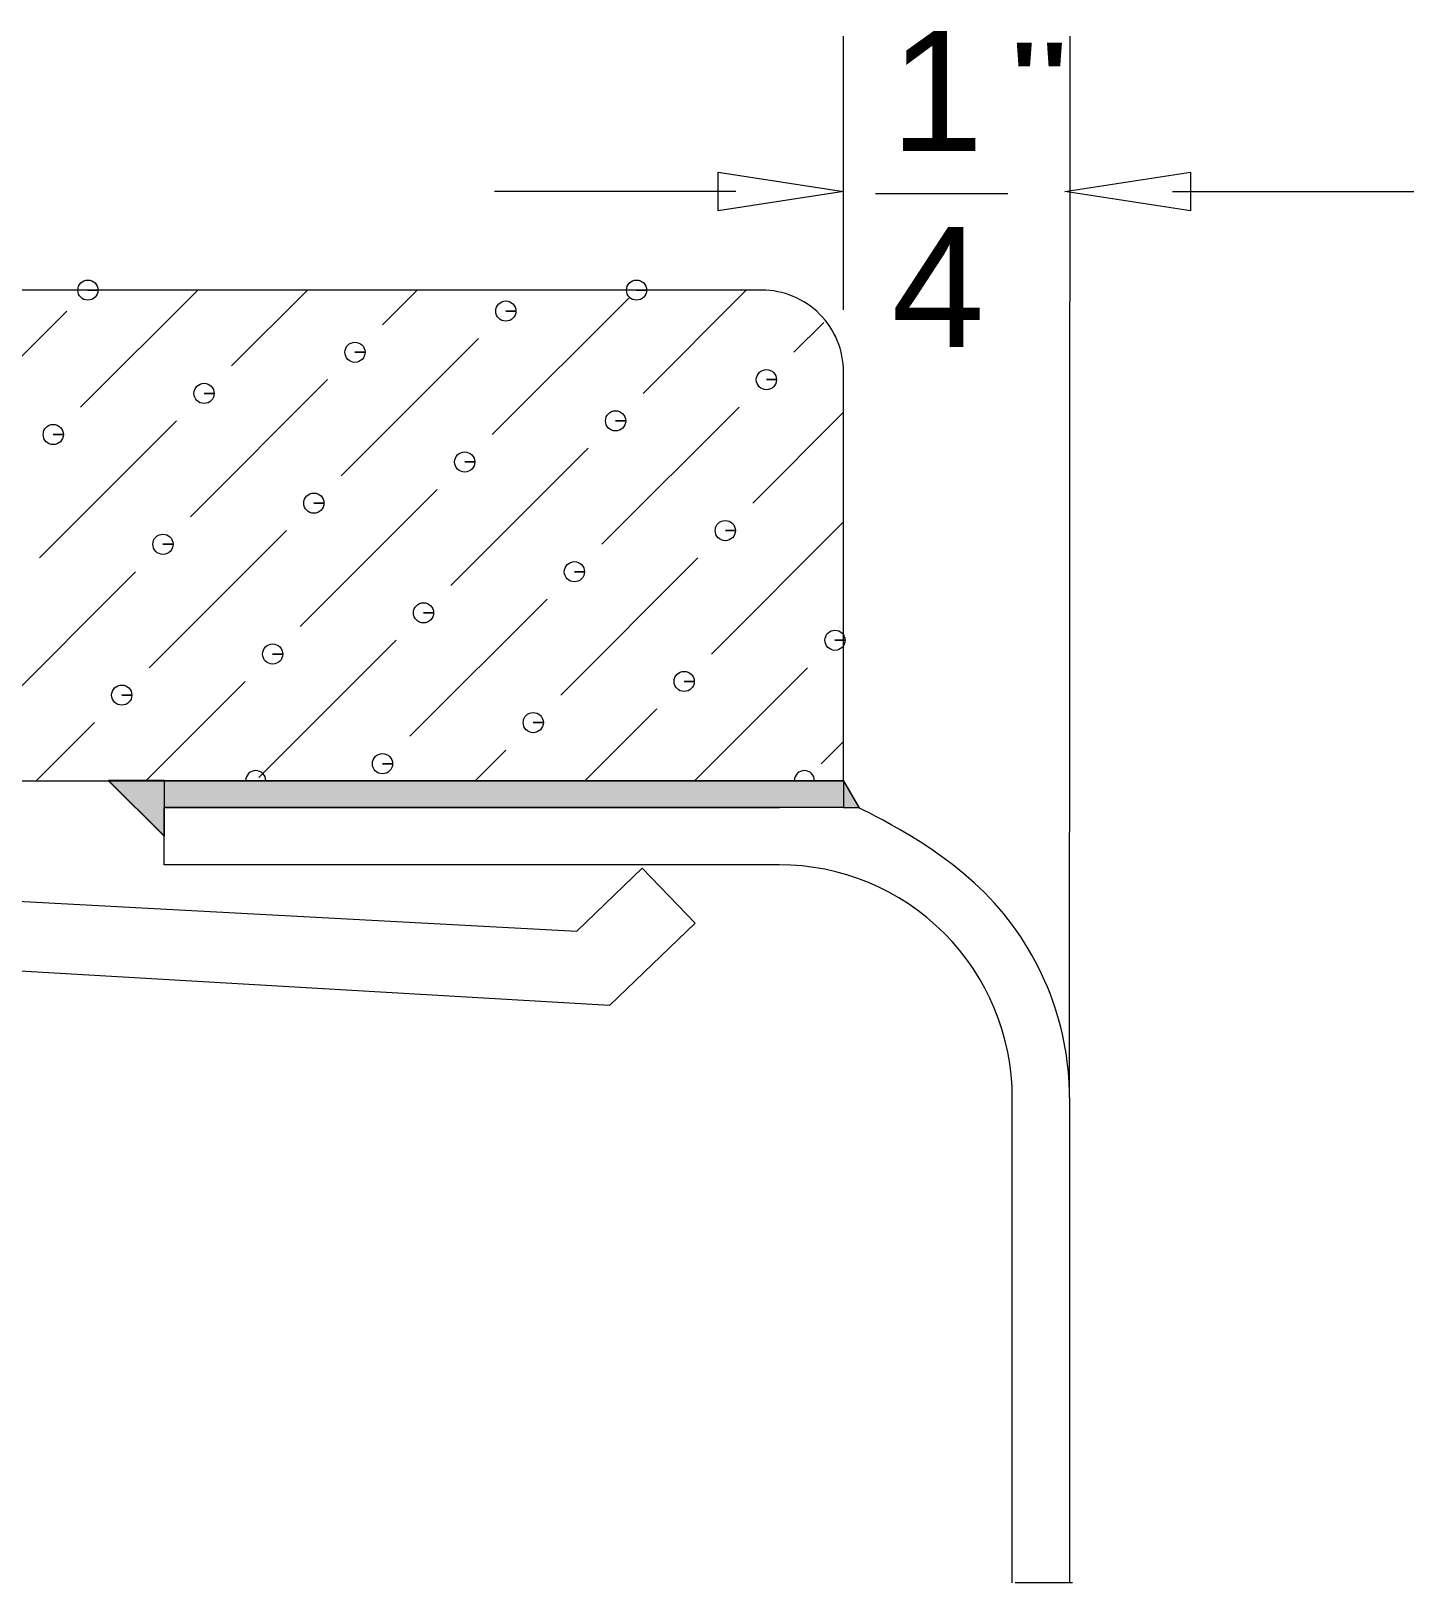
# Model space of a CAD drawing. Header units: millimetres. Extents: x 6405 to 7043, y 327 to 1007.
# Drawn here: x 6874.12 to 6891.93, y 727.92 to 747.9 of the extents above; entities that cross this region are included whole.
import ezdxf

# ---------------------------------------------------------------- set-up
doc = ezdxf.new("R2010")
doc.units = ezdxf.units.MM
doc.layers.add('layer 1', color=7, linetype='Continuous')
doc.styles.add('0', font='arial.ttf', dxfattribs={"height": 1})

msp = doc.modelspace()

# ---------------------------------------------------------------- hatches: boundary and pattern name
at = {"layer": 'layer 1', "lineweight": 9}
h = msp.add_hatch(color=1, dxfattribs=at)
edge = h.paths.add_edge_path()
edge.add_spline(control_points=[(6875.838, 737.537), (6875.839, 737.537), (6875.839, 737.536), (6875.839, 737.536), (6875.839, 737.536), (6875.839, 738.224), (6875.839, 738.25)], knot_values=[0.509482, 0.509482, 0.509482, 0.509482, 0.514209, 0.514209, 0.514209, 1.004727, 1.004727, 1.004727, 1.004727], degree=3, periodic=0)
edge.add_spline(control_points=[(6875.839, 738.25), (6875.602, 738.25), (6875.362, 738.25), (6875.121, 738.25)], knot_values=[0.589702, 0.589702, 0.589702, 0.589702, 0.609025, 0.609025, 0.609025, 0.609025], degree=3, periodic=0)
edge.add_spline(control_points=[(6875.121, 738.25), (6875.147, 738.224), (6875.813, 737.563), (6875.838, 737.537)], knot_values=[0.004727, 0.004727, 0.004727, 0.004727, 0.245259, 0.245259, 0.245259, 0.245259], degree=3, periodic=0)
edge.add_spline(control_points=[(6875.838, 737.537), (6875.838, 737.72), (6875.838, 737.902), (6875.838, 737.902)], knot_values=[0.502295, 0.502295, 0.502295, 0.502295, 1, 1, 1, 1], degree=3, periodic=0)
edge.add_spline(control_points=[(6884.583, 737.905), (6884.583, 737.905), (6875.839, 737.905), (6875.839, 737.905)], knot_values=[0.5, 0.5, 0.5, 0.5, 1, 1, 1, 1], degree=3, periodic=0)
edge = h.paths.add_edge_path()
edge.add_spline(control_points=[(6884.785, 737.905), (6884.769, 737.932), (6884.598, 738.223), (6884.583, 738.248)], knot_values=[0.041296, 0.041296, 0.041296, 0.041296, 0.955207, 0.955207, 0.955207, 0.955207], degree=3, periodic=0)
edge.add_spline(control_points=[(6884.583, 738.248), (6884.583, 738.234), (6884.583, 738.165), (6884.583, 738.091)], knot_values=[0.131591, 0.131591, 0.131591, 0.131591, 0.237552, 0.237552, 0.237552, 0.237552], degree=3, periodic=0)
edge.add_spline(control_points=[(6884.583, 738.091), (6884.583, 738.076), (6884.583, 738.06), (6884.583, 738.045)], knot_values=[0.10896, 0.10896, 0.10896, 0.10896, 0.131591, 0.131591, 0.131591, 0.131591], degree=3, periodic=0)
edge.add_spline(control_points=[(6884.583, 738.045), (6884.583, 737.97), (6884.583, 737.905), (6884.583, 737.905), (6884.583, 737.905), (6884.583, 737.905), (6884.583, 737.905)], knot_values=[0.99999, 0.99999, 0.99999, 0.99999, 1.10895, 1.10895, 1.10895, 1.10896, 1.10896, 1.10896, 1.10896], degree=3, periodic=0)
edge.add_spline(control_points=[(6884.583, 737.905), (6884.583, 737.905), (6884.764, 737.905), (6884.785, 737.905)], knot_values=[0.528818, 0.528818, 0.528818, 0.528818, 0.99999, 0.99999, 0.99999, 0.99999], degree=3, periodic=0)
h = msp.add_hatch(color=1, dxfattribs=at)
edge = h.paths.add_edge_path()
edge.add_spline(control_points=[(6884.583, 738.091), (6884.583, 738.165), (6884.583, 738.234), (6884.583, 738.248)], knot_values=[0.131591, 0.131591, 0.131591, 0.131591, 0.237552, 0.237552, 0.237552, 0.237552], degree=3, periodic=0)
edge.add_spline(control_points=[(6884.583, 738.248), (6884.583, 738.249), (6884.582, 738.25), (6884.582, 738.25)], knot_values=[0.00001, 0.00001, 0.00001, 0.00001, 0.041296, 0.041296, 0.041296, 0.041296], degree=3, periodic=0)
edge.add_spline(control_points=[(6884.582, 738.25), (6884.57, 738.25), (6884.44, 738.25), (6884.21, 738.25)], knot_values=[0.928845, 0.928845, 0.928845, 0.928845, 0.996374, 0.996374, 0.996374, 0.996374], degree=3, periodic=0)
edge.add_spline(control_points=[(6884.21, 738.25), (6884.21, 738.25), (6884.173, 738.25), (6884.139, 738.25)], knot_values=[0.066844, 0.066844, 0.066844, 0.066844, 0.142857, 0.142857, 0.142857, 0.142857], degree=3, periodic=0)
edge.add_spline(control_points=[(6884.139, 738.25), (6884.081, 738.25), (6884.018, 738.25), (6883.95, 738.25)], knot_values=[0.906562, 0.906562, 0.906562, 0.906562, 0.922159, 0.922159, 0.922159, 0.922159], degree=3, periodic=0)
edge.add_spline(control_points=[(6883.95, 738.25), (6883.162, 738.25), (6881.691, 738.25), (6879.841, 738.25)], knot_values=[0.726171, 0.726171, 0.726171, 0.726171, 0.906562, 0.906562, 0.906562, 0.906562], degree=3, periodic=0)
edge.add_spline(control_points=[(6879.841, 738.25), (6879.01, 738.25), (6878.102, 738.25), (6877.145, 738.25)], knot_values=[0.645122, 0.645122, 0.645122, 0.645122, 0.726171, 0.726171, 0.726171, 0.726171], degree=3, periodic=0)
edge.add_spline(control_points=[(6877.144, 738.25), (6877.143, 738.25), (6877.142, 738.25), (6877.141, 738.25)], knot_values=[0.127452, 0.127452, 0.127452, 0.127452, 0.135107, 0.135107, 0.135107, 0.135107], degree=3, periodic=0)
edge.add_spline(control_points=[(6877.141, 738.25), (6877.138, 738.25), (6877.134, 738.25), (6877.13, 738.25)], knot_values=[0.112431, 0.112431, 0.112431, 0.112431, 0.127452, 0.127452, 0.127452, 0.127452], degree=3, periodic=0)
edge.add_spline(control_points=[(6877.13, 738.25), (6877.121, 738.25), (6877.109, 738.25), (6877.096, 738.25)], knot_values=[0.083538, 0.083538, 0.083538, 0.083538, 0.112431, 0.112431, 0.112431, 0.112431], degree=3, periodic=0)
edge.add_spline(control_points=[(6877.096, 738.25), (6877.09, 738.25), (6877.084, 738.25), (6877.078, 738.25)], knot_values=[0.070163, 0.070163, 0.070163, 0.070163, 0.083538, 0.083538, 0.083538, 0.083538], degree=3, periodic=0)
edge.add_spline(control_points=[(6877.096, 738.25), (6877.026, 738.25), (6876.955, 738.25), (6876.885, 738.25)], knot_values=[0.637816, 0.637816, 0.637816, 0.637816, 0.643752, 0.643752, 0.643752, 0.643752], degree=3, periodic=0)
edge.add_spline(control_points=[(6876.885, 738.25), (6876.542, 738.25), (6876.193, 738.25), (6875.839, 738.25)], knot_values=[0.609025, 0.609025, 0.609025, 0.609025, 0.637816, 0.637816, 0.637816, 0.637816], degree=3, periodic=0)
edge.add_spline(control_points=[(6875.839, 738.25), (6875.839, 738.224), (6875.839, 737.536), (6875.839, 737.536), (6875.839, 737.536), (6875.839, 737.537), (6875.838, 737.537)], knot_values=[0.509482, 0.509482, 0.509482, 0.509482, 1, 1, 1, 1.004727, 1.004727, 1.004727, 1.004727], degree=3, periodic=0)
edge.add_spline(control_points=[(6875.839, 737.905), (6875.839, 737.905), (6884.583, 737.905), (6884.583, 737.905)], knot_values=[0.5, 0.5, 0.5, 0.5, 1, 1, 1, 1], degree=3, periodic=0)
edge.add_spline(control_points=[(6884.583, 737.905), (6884.583, 737.905), (6884.583, 737.905), (6884.583, 737.905), (6884.583, 737.905), (6884.583, 737.97), (6884.583, 738.045)], knot_values=[0.99999, 0.99999, 0.99999, 0.99999, 1, 1, 1, 1.10896, 1.10896, 1.10896, 1.10896], degree=3, periodic=0)
edge.add_spline(control_points=[(6884.583, 738.045), (6884.583, 738.06), (6884.583, 738.076), (6884.583, 738.091)], knot_values=[0.10896, 0.10896, 0.10896, 0.10896, 0.131591, 0.131591, 0.131591, 0.131591], degree=3, periodic=0)

# ---------------------------------------------------------------- linework, layer by layer
at = {"color": 1, "lineweight": 9}
msp.add_open_spline([(6883.529, 744.567), (6883.529, 744.567), (6858.318, 744.567), (6858.318, 744.567)], degree=3, dxfattribs=at)
at = {"layer": 'layer 1', "color": 1, "lineweight": 9}
for points in [[(6884.584, 744.313), (6884.584, 744.313), (6884.584, 747.835), (6884.584, 747.835)], [(6887.493, 734.165), (6887.493, 734.165), (6887.503, 747.835), (6887.503, 747.835)], [(6883.198, 745.837), (6883.198, 745.837), (6880.09, 745.837), (6880.09, 745.837)], [(6884.995, 745.809), (6884.995, 745.809), (6886.7, 745.809), (6886.7, 745.809)], [(6888.821, 745.837), (6888.821, 745.837), (6891.929, 745.837), (6891.929, 745.837)], [(6874.76, 743.06), (6874.76, 743.06), (6876.268, 744.567), (6876.268, 744.567)], [(6876.704, 743.59), (6876.704, 743.59), (6877.68, 744.567), (6877.68, 744.567)], [(6878.647, 744.12), (6878.647, 744.12), (6879.093, 744.567), (6879.093, 744.567)], [(6880.06, 742.707), (6880.06, 742.707), (6881.826, 744.473), (6881.826, 744.473)], [(6882.003, 743.237), (6882.003, 743.237), (6883.332, 744.567), (6883.332, 744.567)], [(6872.819, 742.53), (6872.819, 742.53), (6874.584, 744.297), (6874.584, 744.297)], [(6883.945, 743.766), (6883.945, 743.766), (6884.329, 744.151), (6884.329, 744.151)], [(6878.116, 742.177), (6878.116, 742.177), (6879.883, 743.943), (6879.883, 743.943)], [(6876.174, 741.647), (6876.174, 741.647), (6877.941, 743.414), (6877.941, 743.414)], [(6884.582, 738.25), (6884.582, 738.25), (6884.582, 743.512), (6884.582, 743.512)], [(6881.472, 741.294), (6881.472, 741.294), (6883.239, 743.06), (6883.239, 743.06)], [(6883.415, 741.824), (6883.415, 741.824), (6884.581, 742.99), (6884.581, 742.99)], [(6874.231, 741.118), (6874.231, 741.118), (6875.997, 742.883), (6875.997, 742.883)], [(6879.529, 740.764), (6879.529, 740.764), (6881.295, 742.53), (6881.295, 742.53)], [(6877.587, 740.235), (6877.587, 740.235), (6879.352, 742), (6879.352, 742)], [(6875.644, 739.705), (6875.644, 739.705), (6877.41, 741.47), (6877.41, 741.47)], [(6882.885, 739.881), (6882.885, 739.881), (6884.581, 741.577), (6884.581, 741.577)], [(6880.943, 739.351), (6880.943, 739.351), (6882.709, 741.118), (6882.709, 741.118)], [(6873.702, 739.175), (6873.702, 739.175), (6875.467, 740.941), (6875.467, 740.941)], [(6879, 738.822), (6879, 738.822), (6880.766, 740.587), (6880.766, 740.587)], [(6877.057, 738.291), (6877.057, 738.291), (6878.822, 740.058), (6878.822, 740.058)], [(6882.666, 738.25), (6882.666, 738.25), (6884.12, 739.705), (6884.12, 739.705)], [(6875.602, 738.25), (6875.602, 738.25), (6876.881, 739.528), (6876.881, 739.528)], [(6874.189, 738.25), (6874.189, 738.25), (6874.938, 738.998), (6874.938, 738.998)], [(6881.254, 738.25), (6881.254, 738.25), (6882.179, 739.175), (6882.179, 739.175)], [(6879.841, 738.25), (6879.841, 738.25), (6880.235, 738.645), (6880.235, 738.645)], [(6884.297, 738.468), (6884.297, 738.468), (6884.581, 738.751), (6884.581, 738.751)], [(6858.793, 738.25), (6858.793, 738.25), (6884.583, 738.25), (6884.583, 738.25)], [(6875.118, 738.25), (6875.118, 738.25), (6875.837, 737.535), (6875.837, 737.535)], [(6875.839, 738.251), (6875.839, 738.251), (6884.583, 738.251), (6884.583, 738.251)], [(6884.582, 738.25), (6884.582, 738.25), (6884.786, 737.902), (6884.786, 737.902)], [(6884.583, 738.251), (6884.583, 738.251), (6884.583, 737.905), (6884.583, 737.905)], [(6875.838, 737.167), (6875.838, 737.167), (6875.838, 737.902), (6875.838, 737.902)], [(6884.583, 737.905), (6884.583, 737.905), (6875.839, 737.905), (6875.839, 737.905)], [(6875.839, 737.904), (6875.839, 737.904), (6883.756, 737.902), (6883.756, 737.902)], [(6861.309, 737.377), (6861.309, 737.377), (6881.148, 736.314), (6881.148, 736.314)], [(6883.755, 737.167), (6883.755, 737.167), (6875.838, 737.167), (6875.838, 737.167)], [(6881.15, 736.314), (6881.15, 736.314), (6881.991, 737.124), (6881.991, 737.124)], [(6881.991, 737.124), (6881.991, 737.124), (6882.672, 736.416), (6882.672, 736.416)], [(6881.571, 735.356), (6881.571, 735.356), (6860.784, 736.566), (6860.784, 736.566)], [(6882.672, 736.416), (6882.672, 736.416), (6881.571, 735.356), (6881.571, 735.356)], [(6886.756, 727.919), (6886.756, 727.919), (6886.756, 734.165), (6886.756, 734.165)], [(6887.493, 734.165), (6887.493, 734.165), (6887.493, 727.919), (6887.493, 727.919)], [(6887.532, 727.919), (6887.532, 727.919), (6886.796, 727.919), (6886.796, 727.919)]]:
    msp.add_open_spline(points, degree=3, dxfattribs=at)
for points, knots in [([(6884.584, 745.837), (6884.584, 745.837), (6882.968, 746.086), (6882.968, 746.086), (6882.968, 746.086), (6882.968, 746.086), (6882.968, 745.589), (6882.968, 745.589), (6882.968, 745.589), (6882.968, 745.589), (6884.584, 745.837), (6884.584, 745.837)], [0, 0, 0, 0, 0.25, 0.25, 0.25, 0.25, 0.5, 0.5, 0.5, 0.5, 1, 1, 1, 1]), ([(6887.435, 745.837), (6887.435, 745.837), (6889.051, 745.589), (6889.051, 745.589), (6889.051, 745.589), (6889.051, 745.589), (6889.051, 746.086), (6889.051, 746.086), (6889.051, 746.086), (6889.051, 746.086), (6887.435, 745.837), (6887.435, 745.837)], [0, 0, 0, 0, 0.25, 0.25, 0.25, 0.25, 0.5, 0.5, 0.5, 0.5, 1, 1, 1, 1]), ([(6874.854, 744.567), (6874.854, 744.567), (6874.984, 744.567), (6874.984, 744.567), (6874.984, 744.567), (6874.984, 744.639), (6874.926, 744.697), (6874.854, 744.697), (6874.854, 744.697), (6874.783, 744.697), (6874.724, 744.639), (6874.724, 744.567), (6874.724, 744.567), (6874.724, 744.495), (6874.783, 744.437), (6874.854, 744.437), (6874.854, 744.437), (6874.926, 744.437), (6874.984, 744.495), (6874.984, 744.567), (6874.984, 744.567), (6874.984, 744.567), (6874.854, 744.567), (6874.854, 744.567)], [0, 0, 0, 0, 0.142857, 0.142857, 0.142857, 0.142857, 0.285714, 0.285714, 0.285714, 0.285714, 0.428571, 0.428571, 0.428571, 0.428571, 0.571429, 0.571429, 0.571429, 0.571429, 0.714286, 0.714286, 0.714286, 0.714286, 1, 1, 1, 1]), ([(6881.919, 744.567), (6881.919, 744.567), (6882.049, 744.567), (6882.049, 744.567), (6882.049, 744.567), (6882.049, 744.639), (6881.991, 744.697), (6881.919, 744.697), (6881.919, 744.697), (6881.847, 744.697), (6881.789, 744.639), (6881.789, 744.567), (6881.789, 744.567), (6881.789, 744.495), (6881.847, 744.437), (6881.919, 744.437), (6881.919, 744.437), (6881.991, 744.437), (6882.049, 744.495), (6882.049, 744.567), (6882.049, 744.567), (6882.049, 744.567), (6881.919, 744.567), (6881.919, 744.567)], [0, 0, 0, 0, 0.142857, 0.142857, 0.142857, 0.142857, 0.285714, 0.285714, 0.285714, 0.285714, 0.428571, 0.428571, 0.428571, 0.428571, 0.571429, 0.571429, 0.571429, 0.571429, 0.714286, 0.714286, 0.714286, 0.714286, 1, 1, 1, 1]), ([(6880.235, 744.297), (6880.235, 744.297), (6880.365, 744.297), (6880.365, 744.297), (6880.365, 744.297), (6880.365, 744.368), (6880.307, 744.427), (6880.235, 744.427), (6880.235, 744.427), (6880.164, 744.427), (6880.105, 744.368), (6880.105, 744.297), (6880.105, 744.297), (6880.105, 744.225), (6880.164, 744.167), (6880.235, 744.167), (6880.235, 744.167), (6880.307, 744.167), (6880.365, 744.225), (6880.365, 744.297), (6880.365, 744.297), (6880.365, 744.297), (6880.235, 744.297), (6880.235, 744.297)], [0, 0, 0, 0, 0.142857, 0.142857, 0.142857, 0.142857, 0.285714, 0.285714, 0.285714, 0.285714, 0.428571, 0.428571, 0.428571, 0.428571, 0.571429, 0.571429, 0.571429, 0.571429, 0.714286, 0.714286, 0.714286, 0.714286, 1, 1, 1, 1]), ([(6884.584, 743.512), (6884.584, 743.792), (6884.473, 744.061), (6884.276, 744.258), (6884.276, 744.258), (6884.078, 744.456), (6883.809, 744.567), (6883.53, 744.567)], [0, 0, 0, 0, 0.333333, 0.333333, 0.333333, 0.333333, 1, 1, 1, 1]), ([(6878.293, 743.766), (6878.293, 743.766), (6878.423, 743.766), (6878.423, 743.766), (6878.423, 743.766), (6878.423, 743.838), (6878.365, 743.896), (6878.293, 743.896), (6878.293, 743.896), (6878.221, 743.896), (6878.163, 743.838), (6878.163, 743.766), (6878.163, 743.766), (6878.163, 743.695), (6878.221, 743.636), (6878.293, 743.636), (6878.293, 743.636), (6878.365, 743.636), (6878.423, 743.695), (6878.423, 743.766), (6878.423, 743.766), (6878.423, 743.766), (6878.293, 743.766), (6878.293, 743.766)], [0, 0, 0, 0, 0.142857, 0.142857, 0.142857, 0.142857, 0.285714, 0.285714, 0.285714, 0.285714, 0.428571, 0.428571, 0.428571, 0.428571, 0.571429, 0.571429, 0.571429, 0.571429, 0.714286, 0.714286, 0.714286, 0.714286, 1, 1, 1, 1]), ([(6883.591, 743.414), (6883.591, 743.414), (6883.721, 743.414), (6883.721, 743.414), (6883.721, 743.414), (6883.721, 743.485), (6883.663, 743.544), (6883.591, 743.544), (6883.591, 743.544), (6883.519, 743.544), (6883.461, 743.485), (6883.461, 743.414), (6883.461, 743.414), (6883.461, 743.342), (6883.519, 743.284), (6883.591, 743.284), (6883.591, 743.284), (6883.663, 743.284), (6883.721, 743.342), (6883.721, 743.414), (6883.721, 743.414), (6883.721, 743.414), (6883.591, 743.414), (6883.591, 743.414)], [0, 0, 0, 0, 0.142857, 0.142857, 0.142857, 0.142857, 0.285714, 0.285714, 0.285714, 0.285714, 0.428571, 0.428571, 0.428571, 0.428571, 0.571429, 0.571429, 0.571429, 0.571429, 0.714286, 0.714286, 0.714286, 0.714286, 1, 1, 1, 1]), ([(6876.35, 743.237), (6876.35, 743.237), (6876.48, 743.237), (6876.48, 743.237), (6876.48, 743.237), (6876.48, 743.308), (6876.422, 743.367), (6876.35, 743.367), (6876.35, 743.367), (6876.278, 743.367), (6876.22, 743.308), (6876.22, 743.237), (6876.22, 743.237), (6876.22, 743.165), (6876.278, 743.107), (6876.35, 743.107), (6876.35, 743.107), (6876.422, 743.107), (6876.48, 743.165), (6876.48, 743.237), (6876.48, 743.237), (6876.48, 743.237), (6876.35, 743.237), (6876.35, 743.237)], [0, 0, 0, 0, 0.142857, 0.142857, 0.142857, 0.142857, 0.285714, 0.285714, 0.285714, 0.285714, 0.428571, 0.428571, 0.428571, 0.428571, 0.571429, 0.571429, 0.571429, 0.571429, 0.714286, 0.714286, 0.714286, 0.714286, 1, 1, 1, 1]), ([(6881.649, 742.883), (6881.649, 742.883), (6881.779, 742.883), (6881.779, 742.883), (6881.779, 742.883), (6881.779, 742.955), (6881.72, 743.013), (6881.649, 743.013), (6881.649, 743.013), (6881.577, 743.013), (6881.519, 742.955), (6881.519, 742.883), (6881.519, 742.883), (6881.519, 742.811), (6881.577, 742.753), (6881.649, 742.753), (6881.649, 742.753), (6881.72, 742.753), (6881.779, 742.811), (6881.779, 742.883), (6881.779, 742.883), (6881.779, 742.883), (6881.649, 742.883), (6881.649, 742.883)], [0, 0, 0, 0, 0.142857, 0.142857, 0.142857, 0.142857, 0.285714, 0.285714, 0.285714, 0.285714, 0.428571, 0.428571, 0.428571, 0.428571, 0.571429, 0.571429, 0.571429, 0.571429, 0.714286, 0.714286, 0.714286, 0.714286, 1, 1, 1, 1]), ([(6874.408, 742.707), (6874.408, 742.707), (6874.538, 742.707), (6874.538, 742.707), (6874.538, 742.707), (6874.538, 742.779), (6874.479, 742.837), (6874.408, 742.837), (6874.408, 742.837), (6874.336, 742.837), (6874.278, 742.779), (6874.278, 742.707), (6874.278, 742.707), (6874.278, 742.635), (6874.336, 742.577), (6874.408, 742.577), (6874.408, 742.577), (6874.479, 742.577), (6874.538, 742.635), (6874.538, 742.707), (6874.538, 742.707), (6874.538, 742.707), (6874.408, 742.707), (6874.408, 742.707)], [0, 0, 0, 0, 0.142857, 0.142857, 0.142857, 0.142857, 0.285714, 0.285714, 0.285714, 0.285714, 0.428571, 0.428571, 0.428571, 0.428571, 0.571429, 0.571429, 0.571429, 0.571429, 0.714286, 0.714286, 0.714286, 0.714286, 1, 1, 1, 1]), ([(6879.706, 742.354), (6879.706, 742.354), (6879.836, 742.354), (6879.836, 742.354), (6879.836, 742.354), (6879.836, 742.425), (6879.777, 742.484), (6879.706, 742.484), (6879.706, 742.484), (6879.634, 742.484), (6879.576, 742.425), (6879.576, 742.354), (6879.576, 742.354), (6879.576, 742.282), (6879.634, 742.224), (6879.706, 742.224), (6879.706, 742.224), (6879.777, 742.224), (6879.836, 742.282), (6879.836, 742.354), (6879.836, 742.354), (6879.836, 742.354), (6879.706, 742.354), (6879.706, 742.354)], [0, 0, 0, 0, 0.142857, 0.142857, 0.142857, 0.142857, 0.285714, 0.285714, 0.285714, 0.285714, 0.428571, 0.428571, 0.428571, 0.428571, 0.571429, 0.571429, 0.571429, 0.571429, 0.714286, 0.714286, 0.714286, 0.714286, 1, 1, 1, 1]), ([(6877.764, 741.824), (6877.764, 741.824), (6877.894, 741.824), (6877.894, 741.824), (6877.894, 741.824), (6877.894, 741.896), (6877.835, 741.954), (6877.764, 741.954), (6877.764, 741.954), (6877.692, 741.954), (6877.634, 741.896), (6877.634, 741.824), (6877.634, 741.824), (6877.634, 741.752), (6877.692, 741.694), (6877.764, 741.694), (6877.764, 741.694), (6877.835, 741.694), (6877.894, 741.752), (6877.894, 741.824), (6877.894, 741.824), (6877.894, 741.824), (6877.764, 741.824), (6877.764, 741.824)], [0, 0, 0, 0, 0.142857, 0.142857, 0.142857, 0.142857, 0.285714, 0.285714, 0.285714, 0.285714, 0.428571, 0.428571, 0.428571, 0.428571, 0.571429, 0.571429, 0.571429, 0.571429, 0.714286, 0.714286, 0.714286, 0.714286, 1, 1, 1, 1]), ([(6883.062, 741.47), (6883.062, 741.47), (6883.192, 741.47), (6883.192, 741.47), (6883.192, 741.47), (6883.192, 741.542), (6883.133, 741.6), (6883.062, 741.6), (6883.062, 741.6), (6882.99, 741.6), (6882.931, 741.542), (6882.931, 741.47), (6882.931, 741.47), (6882.931, 741.399), (6882.99, 741.34), (6883.062, 741.34), (6883.062, 741.34), (6883.133, 741.34), (6883.192, 741.399), (6883.192, 741.47), (6883.192, 741.47), (6883.192, 741.47), (6883.062, 741.47), (6883.062, 741.47)], [0, 0, 0, 0, 0.142857, 0.142857, 0.142857, 0.142857, 0.285714, 0.285714, 0.285714, 0.285714, 0.428571, 0.428571, 0.428571, 0.428571, 0.571429, 0.571429, 0.571429, 0.571429, 0.714286, 0.714286, 0.714286, 0.714286, 1, 1, 1, 1]), ([(6875.821, 741.294), (6875.821, 741.294), (6875.951, 741.294), (6875.951, 741.294), (6875.951, 741.294), (6875.951, 741.365), (6875.892, 741.424), (6875.821, 741.424), (6875.821, 741.424), (6875.749, 741.424), (6875.69, 741.365), (6875.69, 741.294), (6875.69, 741.294), (6875.69, 741.222), (6875.749, 741.163), (6875.821, 741.163), (6875.821, 741.163), (6875.892, 741.163), (6875.951, 741.222), (6875.951, 741.294), (6875.951, 741.294), (6875.951, 741.294), (6875.821, 741.294), (6875.821, 741.294)], [0, 0, 0, 0, 0.142857, 0.142857, 0.142857, 0.142857, 0.285714, 0.285714, 0.285714, 0.285714, 0.428571, 0.428571, 0.428571, 0.428571, 0.571429, 0.571429, 0.571429, 0.571429, 0.714286, 0.714286, 0.714286, 0.714286, 1, 1, 1, 1]), ([(6881.118, 740.941), (6881.118, 740.941), (6881.248, 740.941), (6881.248, 740.941), (6881.248, 740.941), (6881.248, 741.012), (6881.19, 741.071), (6881.118, 741.071), (6881.118, 741.071), (6881.047, 741.071), (6880.988, 741.012), (6880.988, 740.941), (6880.988, 740.941), (6880.988, 740.869), (6881.047, 740.811), (6881.118, 740.811), (6881.118, 740.811), (6881.19, 740.811), (6881.248, 740.869), (6881.248, 740.941), (6881.248, 740.941), (6881.248, 740.941), (6881.118, 740.941), (6881.118, 740.941)], [0, 0, 0, 0, 0.142857, 0.142857, 0.142857, 0.142857, 0.285714, 0.285714, 0.285714, 0.285714, 0.428571, 0.428571, 0.428571, 0.428571, 0.571429, 0.571429, 0.571429, 0.571429, 0.714286, 0.714286, 0.714286, 0.714286, 1, 1, 1, 1]), ([(6879.176, 740.411), (6879.176, 740.411), (6879.306, 740.411), (6879.306, 740.411), (6879.306, 740.411), (6879.306, 740.483), (6879.248, 740.541), (6879.176, 740.541), (6879.176, 740.541), (6879.105, 740.541), (6879.046, 740.483), (6879.046, 740.411), (6879.046, 740.411), (6879.046, 740.34), (6879.105, 740.281), (6879.176, 740.281), (6879.176, 740.281), (6879.248, 740.281), (6879.306, 740.34), (6879.306, 740.411), (6879.306, 740.411), (6879.306, 740.411), (6879.176, 740.411), (6879.176, 740.411)], [0, 0, 0, 0, 0.142857, 0.142857, 0.142857, 0.142857, 0.285714, 0.285714, 0.285714, 0.285714, 0.428571, 0.428571, 0.428571, 0.428571, 0.571429, 0.571429, 0.571429, 0.571429, 0.714286, 0.714286, 0.714286, 0.714286, 1, 1, 1, 1]), ([(6877.233, 739.881), (6877.233, 739.881), (6877.363, 739.881), (6877.363, 739.881), (6877.363, 739.881), (6877.363, 739.952), (6877.305, 740.011), (6877.233, 740.011), (6877.233, 740.011), (6877.162, 740.011), (6877.103, 739.952), (6877.103, 739.881), (6877.103, 739.881), (6877.103, 739.809), (6877.162, 739.751), (6877.233, 739.751), (6877.233, 739.751), (6877.305, 739.751), (6877.363, 739.809), (6877.363, 739.881), (6877.363, 739.881), (6877.363, 739.881), (6877.233, 739.881), (6877.233, 739.881)], [0, 0, 0, 0, 0.142857, 0.142857, 0.142857, 0.142857, 0.285714, 0.285714, 0.285714, 0.285714, 0.428571, 0.428571, 0.428571, 0.428571, 0.571429, 0.571429, 0.571429, 0.571429, 0.714286, 0.714286, 0.714286, 0.714286, 1, 1, 1, 1]), ([(6884.474, 740.058), (6884.474, 740.058), (6884.604, 740.058), (6884.604, 740.058), (6884.604, 740.058), (6884.604, 740.129), (6884.546, 740.188), (6884.474, 740.188), (6884.474, 740.188), (6884.403, 740.188), (6884.344, 740.129), (6884.344, 740.058), (6884.344, 740.058), (6884.344, 739.986), (6884.403, 739.928), (6884.474, 739.928), (6884.474, 739.928), (6884.546, 739.928), (6884.604, 739.986), (6884.604, 740.058), (6884.604, 740.058), (6884.604, 740.058), (6884.474, 740.058), (6884.474, 740.058)], [0, 0, 0, 0, 0.142857, 0.142857, 0.142857, 0.142857, 0.285714, 0.285714, 0.285714, 0.285714, 0.428571, 0.428571, 0.428571, 0.428571, 0.571429, 0.571429, 0.571429, 0.571429, 0.714286, 0.714286, 0.714286, 0.714286, 1, 1, 1, 1]), ([(6882.532, 739.528), (6882.532, 739.528), (6882.662, 739.528), (6882.662, 739.528), (6882.662, 739.528), (6882.662, 739.6), (6882.604, 739.658), (6882.532, 739.658), (6882.532, 739.658), (6882.46, 739.658), (6882.402, 739.6), (6882.402, 739.528), (6882.402, 739.528), (6882.402, 739.456), (6882.46, 739.398), (6882.532, 739.398), (6882.532, 739.398), (6882.604, 739.398), (6882.662, 739.456), (6882.662, 739.528), (6882.662, 739.528), (6882.662, 739.528), (6882.532, 739.528), (6882.532, 739.528)], [0, 0, 0, 0, 0.142857, 0.142857, 0.142857, 0.142857, 0.285714, 0.285714, 0.285714, 0.285714, 0.428571, 0.428571, 0.428571, 0.428571, 0.571429, 0.571429, 0.571429, 0.571429, 0.714286, 0.714286, 0.714286, 0.714286, 1, 1, 1, 1]), ([(6875.29, 739.351), (6875.29, 739.351), (6875.42, 739.351), (6875.42, 739.351), (6875.42, 739.351), (6875.42, 739.423), (6875.362, 739.482), (6875.29, 739.482), (6875.29, 739.482), (6875.218, 739.482), (6875.16, 739.423), (6875.16, 739.351), (6875.16, 739.351), (6875.16, 739.28), (6875.218, 739.222), (6875.29, 739.222), (6875.29, 739.222), (6875.362, 739.222), (6875.42, 739.28), (6875.42, 739.351), (6875.42, 739.351), (6875.42, 739.351), (6875.29, 739.351), (6875.29, 739.351)], [0, 0, 0, 0, 0.142857, 0.142857, 0.142857, 0.142857, 0.285714, 0.285714, 0.285714, 0.285714, 0.428571, 0.428571, 0.428571, 0.428571, 0.571429, 0.571429, 0.571429, 0.571429, 0.714286, 0.714286, 0.714286, 0.714286, 1, 1, 1, 1]), ([(6880.589, 738.998), (6880.589, 738.998), (6880.719, 738.998), (6880.719, 738.998), (6880.719, 738.998), (6880.719, 739.069), (6880.661, 739.128), (6880.589, 739.128), (6880.589, 739.128), (6880.517, 739.128), (6880.459, 739.069), (6880.459, 738.998), (6880.459, 738.998), (6880.459, 738.926), (6880.517, 738.868), (6880.589, 738.868), (6880.589, 738.868), (6880.661, 738.868), (6880.719, 738.926), (6880.719, 738.998), (6880.719, 738.998), (6880.719, 738.998), (6880.589, 738.998), (6880.589, 738.998)], [0, 0, 0, 0, 0.142857, 0.142857, 0.142857, 0.142857, 0.285714, 0.285714, 0.285714, 0.285714, 0.428571, 0.428571, 0.428571, 0.428571, 0.571429, 0.571429, 0.571429, 0.571429, 0.714286, 0.714286, 0.714286, 0.714286, 1, 1, 1, 1]), ([(6878.647, 738.468), (6878.647, 738.468), (6878.777, 738.468), (6878.777, 738.468), (6878.777, 738.468), (6878.777, 738.54), (6878.718, 738.599), (6878.647, 738.599), (6878.647, 738.599), (6878.575, 738.599), (6878.517, 738.54), (6878.517, 738.468), (6878.517, 738.468), (6878.517, 738.397), (6878.575, 738.338), (6878.647, 738.338), (6878.647, 738.338), (6878.718, 738.338), (6878.777, 738.397), (6878.777, 738.468), (6878.777, 738.468), (6878.777, 738.468), (6878.647, 738.468), (6878.647, 738.468)], [0, 0, 0, 0, 0.142857, 0.142857, 0.142857, 0.142857, 0.285714, 0.285714, 0.285714, 0.285714, 0.428571, 0.428571, 0.428571, 0.428571, 0.571429, 0.571429, 0.571429, 0.571429, 0.714286, 0.714286, 0.714286, 0.714286, 1, 1, 1, 1]), ([(6875.839, 737.536), (6875.839, 737.536), (6875.12, 738.251), (6875.12, 738.251), (6875.12, 738.251), (6875.12, 738.251), (6875.839, 738.251), (6875.839, 738.251), (6875.839, 738.251), (6875.839, 738.251), (6875.839, 737.536), (6875.839, 737.536)], [0, 0, 0, 0, 0.25, 0.25, 0.25, 0.25, 0.5, 0.5, 0.5, 0.5, 1, 1, 1, 1]), ([(6877.078, 738.25), (6877.111, 738.25), (6877.145, 738.25), (6877.145, 738.25), (6877.145, 738.25), (6877.145, 738.322), (6877.086, 738.38), (6877.015, 738.38), (6877.015, 738.38), (6876.943, 738.38), (6876.885, 738.322), (6876.885, 738.25)], [0.0701633, 0.0701633, 0.0701633, 0.0701633, 0.1428571, 0.1428571, 0.1428571, 0.1428572, 0.2857143, 0.2857143, 0.2857143, 0.2857143, 0.4285714, 0.4285714, 0.4285714, 0.4285714]), ([(6884.139, 738.25), (6884.173, 738.25), (6884.21, 738.25), (6884.21, 738.25), (6884.21, 738.25), (6884.21, 738.322), (6884.152, 738.38), (6884.08, 738.38), (6884.08, 738.38), (6884.009, 738.38), (6883.95, 738.322), (6883.95, 738.25)], [0.066844, 0.066844, 0.066844, 0.066844, 0.1428571, 0.1428571, 0.1428571, 0.1428572, 0.2857143, 0.2857143, 0.2857143, 0.2857143, 0.4285714, 0.4285714, 0.4285714, 0.4285714]), ([(6884.583, 737.905), (6884.583, 737.905), (6884.583, 738.251), (6884.583, 738.251), (6884.583, 738.251), (6884.583, 738.251), (6884.787, 737.905), (6884.787, 737.905), (6884.787, 737.905), (6884.787, 737.905), (6884.583, 737.905), (6884.583, 737.905)], [0, 0, 0, 0, 0.25, 0.25, 0.25, 0.25, 0.5, 0.5, 0.5, 0.5, 1, 1, 1, 1]), ([(6887.494, 734.165), (6887.494, 735.156), (6887.099, 736.107), (6886.399, 736.808), (6886.399, 736.808), (6885.698, 737.509), (6884.747, 737.902), (6884.786, 737.902)], [0, 0, 0, 0, 0.333333, 0.333333, 0.333333, 0.333333, 1, 1, 1, 1]), ([(6886.757, 734.165), (6886.757, 734.961), (6886.441, 735.725), (6885.878, 736.288), (6885.878, 736.288), (6885.314, 736.851), (6884.551, 737.167), (6883.755, 737.167)], [0, 0, 0, 0, 0.333333, 0.333333, 0.333333, 0.333333, 1, 1, 1, 1])]:
    msp.add_open_spline(points, degree=3, knots=knots, dxfattribs=at)

# ---------------------------------------------------------------- texts
at = {"layer": 'layer 1', "color": 1, "lineweight": 9, "style": '0'}
for s, p in [('1', (6885.185, 746.359)), ('4', (6885.2, 743.834))]:
    msp.add_text(s, height=1.544, dxfattribs=at).set_placement(p)
at = {"layer": 'layer 1', "color": 1, "lineweight": 9, "style": '0', "width": 1.579121}
msp.add_text('"', height=0.978, dxfattribs=at).set_placement((6886.723, 746.776))

doc.saveas('drawing.dxf')
